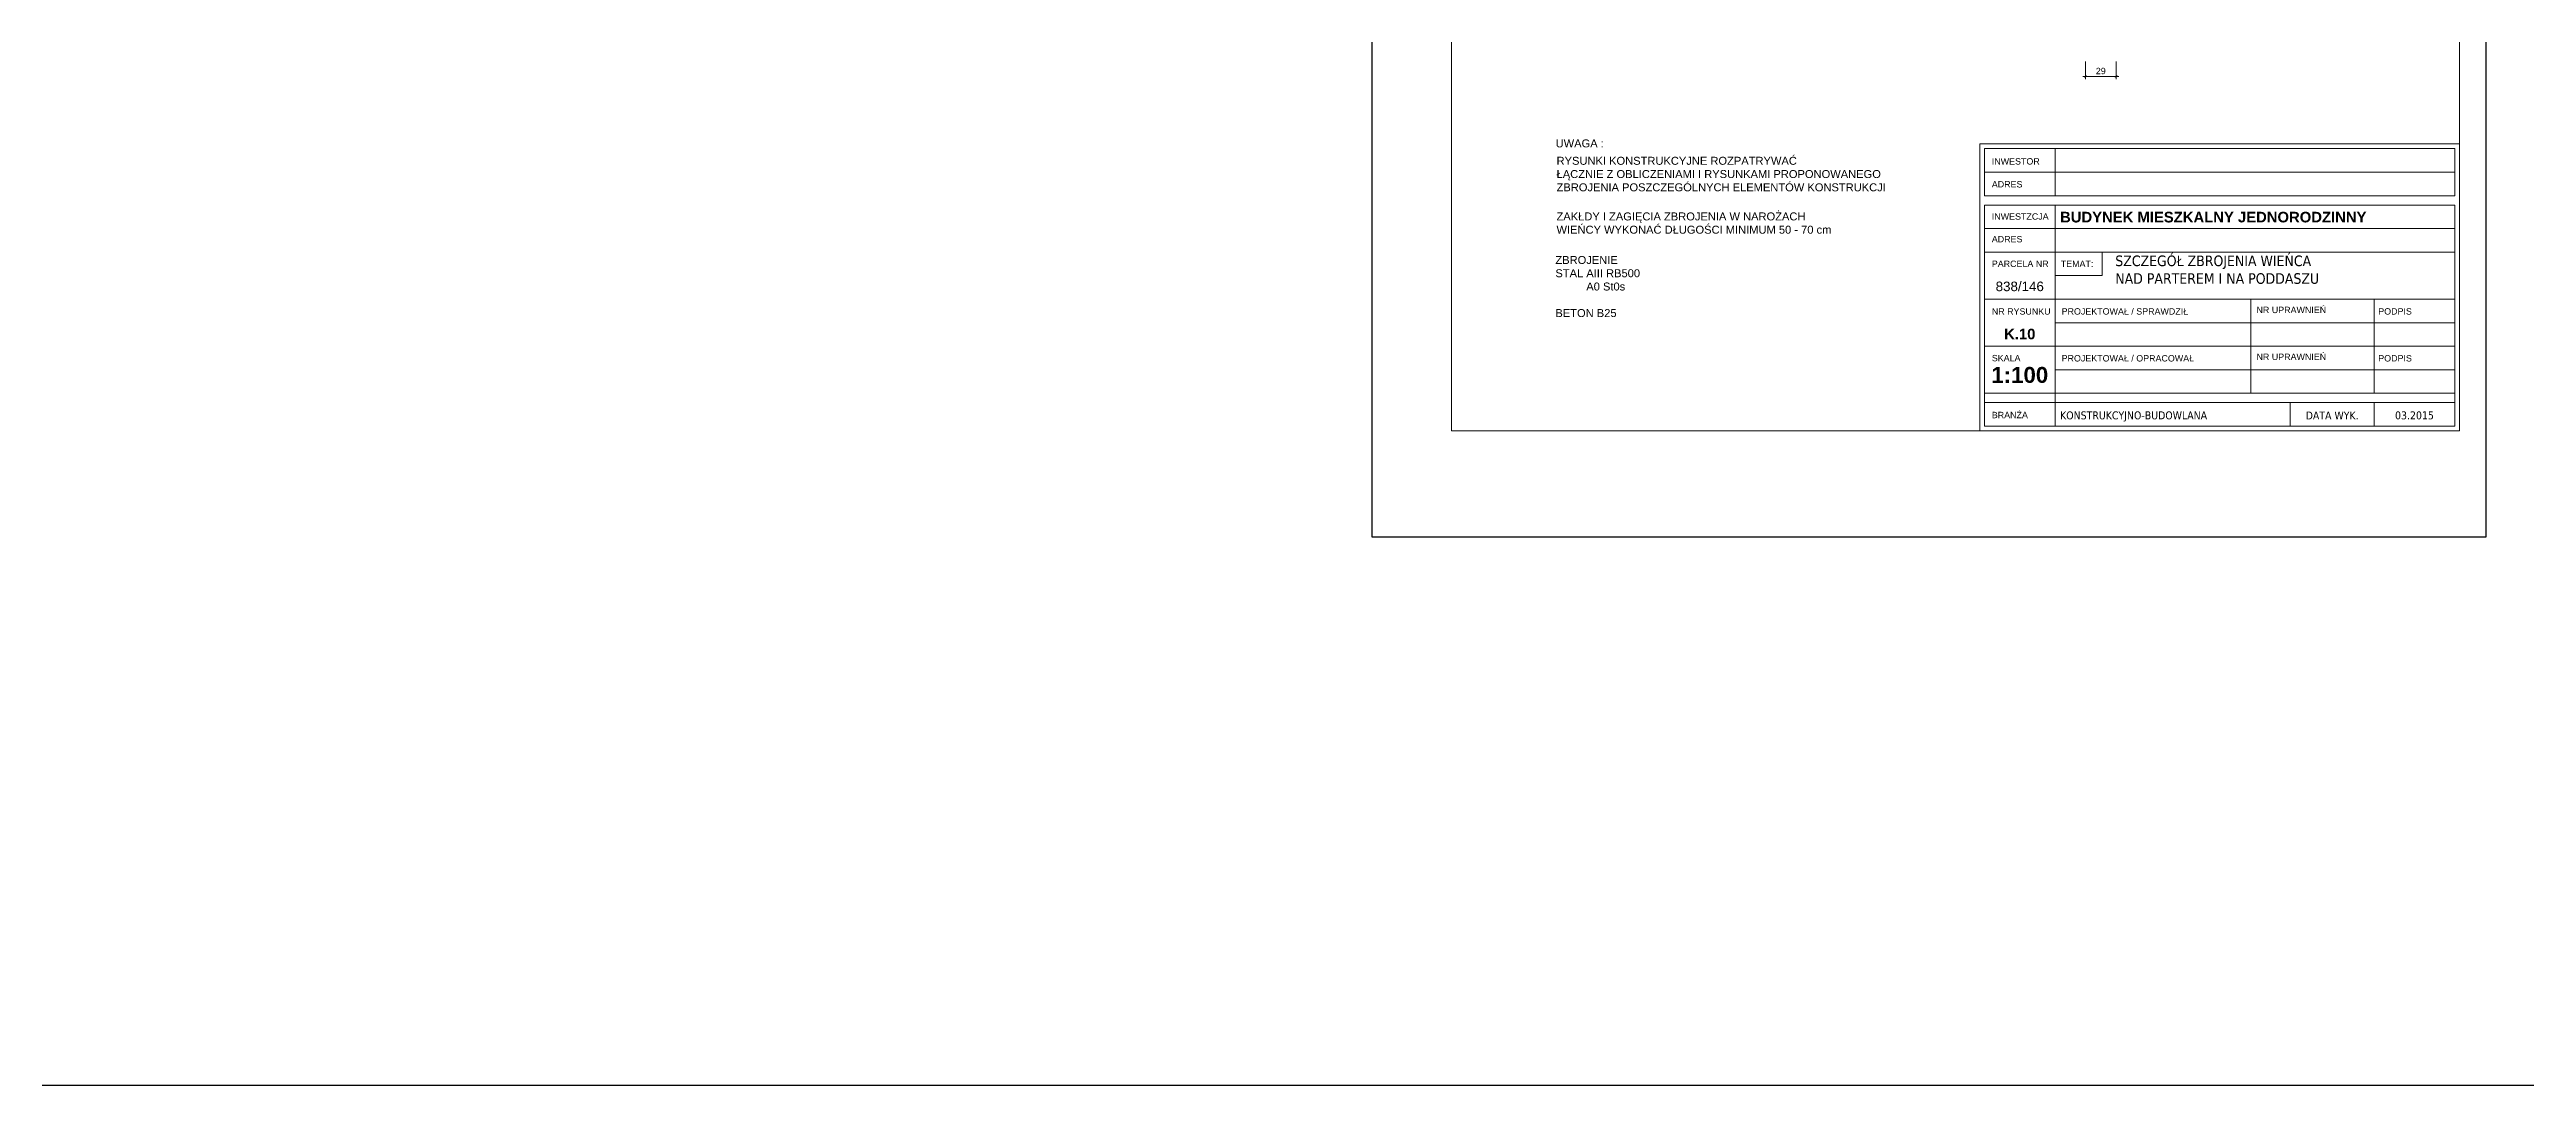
# Model space of a CAD drawing. Header units: millimetres. Extents: x 4647 to 73915, y -13612 to -8141.
# Drawn here: x 40315 to 44983, y -13612 to -11659 of the extents above; entities that cross this region are included whole.
import ezdxf

# ---------------------------------------------------------------- set-up
doc = ezdxf.new("R2010")
doc.units = ezdxf.units.MM
for name, color, linetype, lineweight in [('a_opisy', 252, 'Continuous', 9), ('Opisy - Tekst_Nr_Pióra__1', 7, 'Continuous', 13), ('Opisy - Tekst_Nr_Pióra__7', 7, 'Continuous', 35)]:
    doc.layers.add(name, color=color, linetype=linetype, lineweight=lineweight)
doc.layers.add('Opisy - Tekst_Nr_Pióra__2', color=7, linetype='Continuous', lineweight=15, true_color=0x7f7f7f)
doc.styles.add('GENERATED_STYLE_1', font='arialbd.ttf')
doc.styles.add('GENERATED_STYLE_2', font='tahoma.ttf')
doc.styles.add('GENERATED_STYLE_3', font='arial.ttf')
doc.styles.add('GENERATED_STYLE_4', font='arial.ttf')
doc.styles.get("Standard").update_dxf_attribs({"font": 'arial.ttf'})
doc.dimstyles.new('Kopia STANDARD', dxfattribs={"dimtxt": 12, "dimasz": 5, "dimexe": 5, "dimexo": 10, "dimgap": 4, "dimtad": 1, "dimdec": 0, "dimlfac": 0.5, "dimzin": 0, "dimdsep": 46, "dimtxsty": 'Standard', "dimblk": 'ARCHTICK', "dimcen": 5, "dimdle": 5, "dimclrd": 5, "dimclre": 5, "dimclrt": 5, "dimadec": 0, "dimazin": 0, "dimtfac": 1, "dimtdec": 0, "dimtofl": 0, "dimtmove": 0, "dimatfit": 3, "dimfxl": 1, "dimtolj": 1, "dimtzin": 0, "dimlwd": 5, "dimlwe": 5, "dimarcsym": 0})

# ---------------------------------------------------------------- blocks, each defined once
blk = doc.blocks.new('_ArchTick')
at = {"color": 0, "linetype": 'ByBlock', "const_width": 0.15}
blk.add_lwpolyline([(-0.5, -0.5), (0.5, 0.5)], dxfattribs=at)
blk = doc.blocks.new('*D749')
at = {"color": 5, "linetype": 'Continuous', "lineweight": 5, "transparency": 16777216}
for p, q in [((44146.3, -11709.9), (44214.3, -11709.9)), ((44151.3, -11681.7), (44151.3, -11714.9)), ((44209.3, -11681.7), (44209.3, -11714.9))]:
    blk.add_line(p, q, dxfattribs=at)
at = {"layer": 'DEFPOINTS', "color": 0, "linetype": 'Continuous', "transparency": 16777216}
for p in [(44151.3, -11671.7), (44209.3, -11671.7), (44209.3, -11709.9)]:
    blk.add_point(p, dxfattribs=at)
at = {"color": 5, "linetype": 'Continuous', "lineweight": 5, "transparency": 16777216, "xscale": 5, "yscale": 5, "zscale": 5, "rotation": 180}
blk.add_blockref('_ArchTick', (44151.3, -11709.9), dxfattribs=at)
at = {"color": 5, "linetype": 'Continuous', "lineweight": 5, "transparency": 16777216, "xscale": 5, "yscale": 5, "zscale": 5}
blk.add_blockref('_ArchTick', (44209.3, -11709.9), dxfattribs=at)
at = {"color": 5, "linetype": 'Continuous', "transparency": 16777216, "insert": (44180.3, -11699.8), "char_height": 12, "attachment_point": 5}
blk.add_mtext('\\A1;29', dxfattribs=at)

msp = doc.modelspace()

# ---------------------------------------------------------------- linework, layer by layer
at = {"color": 5, "linetype": 'Continuous', "lineweight": 5}
msp.add_line((44151.34, -11688.57), (44151.34, -11714.89), dxfattribs=at)
at = {"color": 1}
msp.add_lwpolyline([(4647.06, -8140.89), (73914.72, -8140.89), (73914.72, -13611.6), (4647.06, -13611.6)], close=True, dxfattribs=at)
msp.add_lwpolyline([(42806.45, -12577.97), (44906.45, -12577.97), (44906.45, -9607.97), (42806.45, -9607.97)], close=True)
at = {"layer": 'Opisy - Tekst_Nr_Pióra__1', "linetype": 'Continuous', "ltscale": 10}
for p, q in [((44094.09, -11846.09), (44094.09, -11934.74)), ((43961.12, -11890.41), (44847.59, -11890.41)), ((44094.09, -11952.46), (44094.09, -12369.1)), ((43961.12, -11996.79), (44847.59, -11996.79)), ((43961.12, -12041.11), (44847.59, -12041.11)), ((43961.12, -12129.76), (44847.59, -12129.76)), ((44463.19, -12129.76), (44463.19, -12307.05)), ((44695.32, -12129.76), (44695.32, -12307.05)), ((44094.09, -12174.08), (44847.59, -12174.08)), ((43961.12, -12218.4), (44847.59, -12218.4)), ((44094.09, -12262.73), (44847.59, -12262.73)), ((43961.12, -12307.05), (44847.59, -12307.05)), ((43961.12, -12324.78), (44847.59, -12324.78)), ((44537.32, -12324.78), (44537.32, -12369.1)), ((44695.32, -12324.78), (44695.32, -12369.1))]:
    msp.add_line(p, q, dxfattribs=at)
at = {"layer": 'Opisy - Tekst_Nr_Pióra__1', "linetype": 'Continuous', "ltscale": 10, "flags": 128}
for points in [[(44856.45, -12377.97), (42956.45, -12377.97), (42956.45, -9657.97), (44856.45, -9657.97)], [(43952.26, -11837.22), (44856.45, -11837.22), (44856.45, -12377.97), (43952.26, -12377.97)], [(44847.59, -11934.74), (43961.12, -11934.74), (43961.12, -11846.09), (44847.59, -11846.09)], [(43961.12, -11952.46), (44847.59, -11952.46), (44847.59, -12369.1), (43961.12, -12369.1)]]:
    msp.add_lwpolyline(points, close=True, dxfattribs=at)
msp.add_lwpolyline([(44094.09, -12085.43), (44182.74, -12085.43), (44182.74, -12041.11)], dxfattribs=at)

# ---------------------------------------------------------------- texts
at = {"layer": 'a_opisy', "char_height": 15, "attachment_point": 1}
for s, insert, width in [('{\\fArial|b0|i0|c238|p34;UWAGA : }', (43152.95, -11828.69), 143.2927), ('{\\fArial|b0|i0|c238|p34;RYSUNKI KONSTRUKCYJNE ROZPATRYWAĆ \\PŁĄCZNIE Z OBLICZENIAMI I RYSUNKAMI PROPONOWANEGO \\PZBROJENIA POSZCZEGÓLNYCH ELEMENTÓW KONSTRUKCJI}', (43154.71, -11861.46), 697.4454), ('ZBROJENIE \\PSTAL AIII RB500 \\P          A0 St0s\\P\\PBETON B25', (43152.48, -12048.4), 319.2534)]:
    msp.add_mtext(s, dxfattribs=dict(at, insert=insert, width=width))
at = {"layer": 'a_opisy', "ltscale": 50, "insert": (43679.61, -11966.32), "char_height": 15, "width": 525.028, "attachment_point": 3}
msp.add_mtext('\\pxql;ZAKŁDY I ZAGIĘCIA ZBROJENIA W NAROŻACH\\PWIEŃCY WYKONAĆ DŁUGOŚCI MINIMUM 50 - 70 cm\\P ', dxfattribs=at)
at = {"layer": 'Opisy - Tekst_Nr_Pióra__2', "linetype": 'Continuous', "char_height": 12, "attachment_point": 1, "style": 'GENERATED_STYLE_4'}
for s, insert in [('{INWESTOR}', (43974.94, -11864.04)), ('{ADRES}', (43974.94, -11907.26)), ('{INWESTZCJA}', (43974.94, -11967.92)), ('{ADRES}', (43974.94, -12010.66)), ('{PARCELA NR}', (43974.94, -12057.11)), ('{TEMAT:}', (44104.86, -12057.2)), ('{NR RYSUNKU}', (43974.94, -12146.79)), ('{PROJEKTOWAŁ / SPRAWDZIŁ}', (44106.52, -12146.79)), ('{NR UPRAWNIEŃ}', (44473.76, -12144.03)), ('{PODPIS}', (44703.25, -12146.79)), ('{NR UPRAWNIEŃ}', (44473.76, -12232.43)), ('{SKALA}', (43974.94, -12234.83)), ('{PROJEKTOWAŁ / OPRACOWAŁ}', (44106.52, -12235.19)), ('{PODPIS}', (44703.25, -12235.19)), ('{BRANŻA}', (43974.94, -12342.08))]:
    msp.add_mtext(s, dxfattribs=dict(at, insert=insert))
at = {"layer": 'Opisy - Tekst_Nr_Pióra__7', "linetype": 'Continuous'}
for s, insert, char_height, attachment_point, style in [('{BUDYNEK MIESZKALNY JEDNORODZINNY}', (44103.56, -11965.09), 20, 1, 'GENERATED_STYLE_1'), ('{\\fTahoma|b0|i0|c238|p32;\\C70;SZCZEGÓŁ ZBROJENIA WIEŃCA\\PNAD PARTEREM I NA PODDASZU}', (44207.63, -12047.49), 20, 1, 'GENERATED_STYLE_1'), ('{838/146}', (44027.61, -12114.92), 18, 8, 'GENERATED_STYLE_3'), ('K.10', (44027.61, -12205.66), 20, 8, 'GENERATED_STYLE_1'), ('{1:100}', (44027.61, -12287.93), 30, 8, 'GENERATED_STYLE_1'), ('KONSTRUKCYJNO-BUDOWLANA', (44103.59, -12341.23), 15, 1, 'GENERATED_STYLE_2'), ('{DATA WYK.}', (44616.32, -12341.49), 15, 2, 'GENERATED_STYLE_2'), ('{03.2015}', (44771.45, -12341.23), 15, 2, 'GENERATED_STYLE_2')]:
    msp.add_mtext(s, dxfattribs=dict(at, insert=insert, char_height=char_height, attachment_point=attachment_point, style=style))

# ---------------------------------------------------------------- dimensions: what is measured, and where the dimension line sits
at = {"linetype": 'Continuous'}
dim = msp.add_linear_dim(base=(44209.34, -11709.89), p1=(44151.34, -11671.74), p2=(44209.34, -11671.74), dimstyle='Kopia STANDARD', dxfattribs=at)
dim.commit()
dim.dimension.update_dxf_attribs({"geometry": '*D749', "text_midpoint": (44180.34, -11699.76)})

doc.saveas('drawing.dxf')
